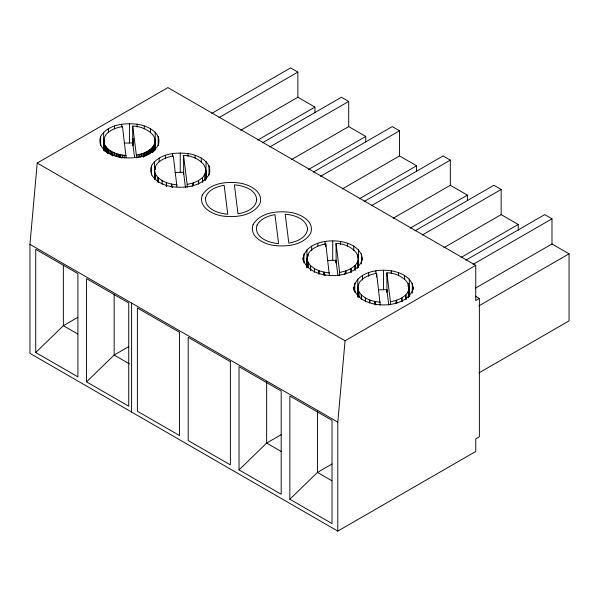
<?xml version="1.0" encoding="UTF-8"?>
<svg xmlns="http://www.w3.org/2000/svg" width="599" height="599" viewBox="0 0 599 599"><rect width="100%" height="100%" fill="white"/><g stroke="black" fill="none" stroke-linecap="round" stroke-linejoin="round"><path stroke-width="0.9" d="M103.769 149.87C103.328 143.76 102.758 136.018 108.644 132.132C112.634 129.032 117.561 127.392 122.488 126.569L126.112 157.395M103.919 150.035L103.762 140.346M104.211 150.192L103.919 142.547L103.949 149.96M104.645 150.327L104.211 143.64L104.256 151.045M105.207 151.382L105.214 145.767L104.645 144.711L104.683 150.267M106.742 152.401L106.742 147.781L105.214 145.767L105.267 151.315M108.778 153.344L108.778 149.645L106.742 147.781L106.802 152.408M109.969 154.205L109.969 150.506L108.778 149.645M151.255 152.333L151.255 148.627C163.534 136.669 143.543 125.633 132.731 126.142L132.708 145.669M152.191 152.296L152.198 147.668L152.251 152.296M153.007 152.228L153.015 146.673L153.059 151.292M153.696 150.274L153.703 145.647L153.733 150.327M154.25 151.068L154.25 144.591L154.287 150.199M154.572 179.595C154.722 173.927 153.366 167.271 157.919 162.861C162.164 158.922 167.713 156.968 173.313 155.912L176.93 186.738M154.939 149.825L154.946 142.42L154.954 149.9M155.074 149.735L155.074 141.327M155.47 179.67L155.47 174.054L154.572 170.243L154.684 179.498M158.031 182.231L158.031 177.611L155.47 174.054L155.658 179.663M202.559 182.126L202.567 177.499C213.019 165.594 194.443 154.909 183.556 155.485L183.668 174.107M205.075 180.411L205.075 173.935L205.157 180.396M307.047 267.626C307.197 261.958 305.842 255.301 310.394 250.891C314.632 246.953 320.188 244.998 325.789 243.935L329.405 275.697M307.938 267.701L307.938 262.085L307.047 258.274L307.152 267.528M310.507 270.261L310.507 265.634L307.938 262.085L308.133 267.686M355.035 270.156L355.042 265.529C365.495 253.617 346.918 242.939 336.032 243.508L336.136 262.137M357.551 268.442L357.551 261.965L357.618 267.506M357.873 296.969C358.022 291.301 356.667 284.645 361.219 280.235C365.457 276.296 371.013 274.342 376.614 273.279L380.23 305.041M358.764 297.044L358.764 291.428L357.873 287.617L357.977 296.872M361.324 299.605L361.332 294.978L358.764 291.428L358.951 297.029M405.86 299.5L405.867 294.873C416.32 282.96 397.743 272.283 386.857 272.852L386.961 291.481M408.368 297.785L408.376 291.301L408.443 296.849M103.882 149.436L103.897 139.253L103.897 149.54M112.807 155.882L112.814 152.139L109.969 150.506M143.281 157.005L143.296 153.307L147.728 151.225L151.255 148.627L151.3 152.326M146.328 155.68L146.343 151.981L146.403 155.695M147.721 154.924L147.728 151.225L147.788 154.931M149.009 154.115L149.016 150.409L149.069 154.115M155.051 149.57L155.066 140.218L155.066 149.473M198.546 184.267L198.554 180.569L202.567 177.499L202.732 182.133M351.014 272.298L351.029 268.599L355.042 265.529L355.207 270.164M401.839 301.641L401.847 297.943L405.867 294.873L406.032 299.507M114.461 155.688L114.476 152.887L112.814 152.139L112.889 155.867M141.641 156.646L141.649 153.868L143.296 153.307L143.363 157.02M154.879 149.406L154.916 139.125L154.916 149.301M193.297 185.712L193.305 182.942L198.554 180.569L198.711 183.369M345.765 273.743L345.773 270.965L351.029 268.599L351.239 272.335M396.59 303.087L396.598 300.309L401.847 297.943L402.064 301.679M116.221 156.354L116.236 153.554L114.476 152.887L114.529 155.68M118.055 156.938L118.085 154.13L116.236 153.554L116.281 156.339M155.381 169.203L155.411 166.425L155.411 169.232M307.864 256.305L307.886 254.455L307.886 256.327M119.972 157.425L120.01 154.624L118.085 154.13L118.123 156.916M205.809 178.427L205.914 170.116L205.914 179.371M358.284 266.458L358.389 258.147L358.389 267.394M409.102 295.801L409.214 287.49L409.214 296.737M357.393 257.113L357.491 254.328L357.491 257.106M408.211 286.457L408.316 283.671L408.316 286.449M171.329 186.91L171.486 184.11L166.462 182.68L162.089 180.658L158.031 177.611L158.286 182.246M323.804 274.941L323.962 272.141L318.938 270.711L314.565 268.689L310.507 265.634L310.754 270.276M374.622 304.285L374.787 301.484L369.763 300.054L365.39 298.032L361.332 294.978L361.579 299.62M335.867 263.043L336.032 260.28L327.473 260.505M386.684 292.387L386.857 289.624L378.298 289.849M166.23 186.371L166.462 182.68L166.515 186.394M318.765 273.481L318.938 270.711L318.982 274.424M369.59 302.824L369.763 300.054L369.8 302.839M29.95 244.377L37.213 163.055L167.9 87.596L475.748 265.335L475.748 300.548L479.38 298.452L479.38 436.783L475.748 438.88L475.748 451.459L337.799 531.103L29.95 353.365L29.95 244.377L337.799 422.115L337.799 531.103M337.799 422.115L345.061 340.786L475.748 265.335M137.882 157.47L138.167 154.767L141.649 153.868L141.701 156.661M132.806 145.684L133.307 138.309M139.402 156.983L139.934 154.355M100.654 136.385C96.222 148.852 111.624 156.182 121.717 157.44C134.528 158.96 150.731 157.245 158.181 145.287C162.614 132.821 147.212 125.49 137.126 124.233C124.307 122.713 108.112 124.427 100.654 136.385L100.654 145.632M151.48 165.728C147.047 178.195 162.449 185.525 172.534 186.783C185.353 188.296 201.556 186.589 209.006 174.631C213.439 162.164 198.037 154.834 187.951 153.576C175.133 152.056 158.937 153.771 151.48 165.728L151.48 174.975M302.937 260.056C304.082 234.471 361.347 234.471 362.492 260.056M353.762 290.328C353.447 263.77 412.239 263.567 413.317 289.399M362.492 258.206C357.843 281.358 307.594 281.358 302.937 258.206M413.317 287.55C408.668 310.701 358.419 310.701 353.762 287.55M132.843 144.763L133.188 141.102M140.638 157.297L141.649 153.868M192.137 186.424L193.305 182.942L187.173 184.447L187.173 187.247M344.612 274.447L345.773 270.965L339.648 272.478L339.648 275.27M395.43 303.79L396.598 300.309L390.473 301.821L390.473 304.614M134.543 157.387L132.731 142.906L133.375 141.237M35.73 352.519L35.73 249.289L77.9 273.638L77.9 376.861L35.73 352.519L63.352 325.699L77.885 317.305M86.555 381.863L86.555 278.632L128.725 302.974L128.725 406.204L86.555 381.863L114.169 355.042L128.71 346.649M239.031 469.893L239.031 366.663L281.193 391.005L281.193 494.235L239.031 469.893L266.645 443.073L281.186 434.679M289.849 499.237L289.849 396.006L332.018 420.348L332.018 523.578L289.849 499.237L317.47 472.416L332.011 464.023M211.679 113.466L290.605 67.897L297.868 72.09L297.868 97.24L240.686 130.253M218.942 117.659L297.868 72.09M257.75 140.106L314.932 107.094L314.932 112.679M262.504 142.809L341.43 97.24L348.693 101.433L348.693 126.584L291.511 159.596M269.767 147.002L348.693 101.433M308.575 169.45L365.749 136.437L365.749 142.023M313.329 172.153L392.255 126.584L399.518 130.777L399.518 155.927L342.336 188.94M320.585 176.346L399.518 130.777M359.393 198.793L416.575 165.781L416.575 171.366M364.155 201.496L443.08 155.927L450.336 160.12L450.336 185.271L393.154 218.283M371.41 205.689L450.336 160.12M410.218 228.137L467.4 195.124L467.4 200.71M414.972 230.84L493.905 185.271L501.161 189.464L501.161 214.614L443.979 247.627M422.235 235.033L501.161 189.464M461.043 257.48L518.225 224.468L518.225 230.053M465.797 260.183L544.731 214.614L551.986 218.807L551.986 243.958L475.479 288.126M473.06 264.376L551.986 218.807M478.848 305.887L569.05 253.811L569.05 320.877L478.848 372.96M136.347 157.904L136.347 155.104L138.167 154.767M124.173 143.131L132.731 142.906M174.998 172.475L183.556 172.25L185.48 187.637M120.047 157.402L120.01 154.624L126.112 155.53M171.569 186.895L171.486 184.11L176.93 184.874M324.044 274.926L323.962 272.141L329.405 272.904M374.869 304.27L374.787 301.484L380.23 302.248M297.868 97.24L314.932 107.094M348.693 126.584L365.749 136.437M399.518 155.927L416.575 165.781M450.336 185.271L467.4 195.124M501.161 214.614L518.225 224.468M551.986 243.958L569.05 253.811M475.374 296.138L479.38 298.452M37.213 163.055L345.061 340.786M77.795 334.04L63.352 325.699L63.352 265.147M129.421 363.848L114.169 355.042L114.169 294.491M281.088 451.414L266.645 443.073L266.645 381.593M331.913 480.757L317.47 472.416L317.47 410.936M120.01 154.624L121.23 158.158M374.787 301.484L375.873 304.988M323.962 272.141L325.047 275.645M171.486 184.11L172.579 187.614M121.994 155.021L122.645 157.754M386.857 272.852L390.473 301.821M386.857 289.624L388.773 305.011M336.032 243.508L339.648 272.478M336.032 260.28L337.948 275.667M183.556 155.485L187.173 184.447M132.731 126.142L136.347 155.104M124.038 155.328L124.36 158.009M396.598 300.309L396.808 303.101M345.773 270.965L345.982 273.758M193.305 182.942L193.507 185.735M111.339 155.051L111.272 151.315L111.272 155.014M412.307 283.102L412.307 293.27M409.327 278.954L409.327 296.52M404.595 275.398L404.595 279.089M398.432 272.665L398.432 275.435M391.252 270.943L391.252 273.721M383.54 270.359L383.54 289.774M376.614 273.279L376.614 277.008M375.835 270.943L375.835 273.721M368.655 272.665L368.655 276.364M365.39 298.032L365.39 301.731M362.485 275.398L362.485 280.018M361.482 253.759L361.482 263.927M358.502 249.611L358.502 267.176M357.753 278.954L357.753 295.592M354.78 283.102L354.78 292.349M353.769 246.054L353.769 250.674M347.607 243.321L347.607 246.092M340.427 241.599L340.427 244.377M332.715 241.015L332.715 260.43M325.789 243.935L325.789 246.736M325.01 241.599L325.01 244.377M317.829 243.321L317.829 246.092M314.565 268.689L314.565 272.388M311.66 246.054L311.66 250.674M306.928 249.611L306.928 267.176M303.955 253.759L303.955 263.006M209.006 165.728L209.006 174.975M206.034 161.58L206.034 179.146M201.301 158.024L201.301 162.643M195.132 155.291L195.132 158.061M187.951 153.576L187.951 156.346M180.247 152.985L180.247 172.4M172.534 153.576L172.534 156.346M165.354 155.291L165.354 158.061M162.089 180.658L162.089 184.357M159.192 158.024L159.192 161.723M158.181 136.385L158.181 145.632M155.208 132.237L155.208 149.802M154.46 161.58L154.46 179.146M150.476 128.68L150.476 132.379M144.307 125.947L144.307 128.718M137.126 124.233L137.126 127.003M131.6 303.064L131.6 412.052M129.421 123.641L129.421 143.056M121.717 124.233L121.717 127.003M114.529 125.947L114.529 128.718M108.367 128.68L108.367 132.379M103.634 132.237L103.634 149.802M105.911 146.792L105.911 151.412L105.911 146.792M107.7 148.739L107.7 153.359L107.7 148.739M154.669 143.513L154.669 149.99L154.669 143.513M144.861 152.678L144.846 156.376L144.861 152.678M150.192 149.54L150.184 153.247L150.192 149.54M205.547 197.94C204.738 209.216 218.695 213.588 227.755 214.217L224.138 185.256C216.748 186.551 207.636 189.861 205.547 197.94M256.724 200.006C255.541 208.781 245.627 212.488 237.998 213.791L234.381 184.829C243.269 185.555 256.17 189.329 256.724 200.006M257.061 225.112C253.325 237.234 268.996 243.119 278.58 243.561L274.963 214.592C268.09 215.917 260.602 218.613 257.061 225.112M307.564 228.803C306.666 237.878 296.602 241.697 288.823 243.134L285.206 214.172C294.102 214.996 306.119 218.508 307.564 228.803M202.305 195.072C197.872 207.539 213.274 214.869 223.36 216.127C236.178 217.639 252.374 215.925 259.831 203.974C264.264 191.508 248.862 184.178 238.776 182.92C225.958 181.4 209.762 183.114 202.305 195.072M253.13 224.415C248.697 236.882 264.099 244.212 274.185 245.47C287.003 246.983 303.199 245.268 310.656 233.318C315.089 220.851 299.687 213.521 289.602 212.263C276.783 210.743 260.587 212.458 253.13 224.415M179.543 332.318L137.381 307.976L137.381 411.206L179.543 435.548L179.543 332.318M230.368 361.661L188.206 337.319L188.206 440.55L230.368 464.891L230.368 361.661"/></g></svg>
